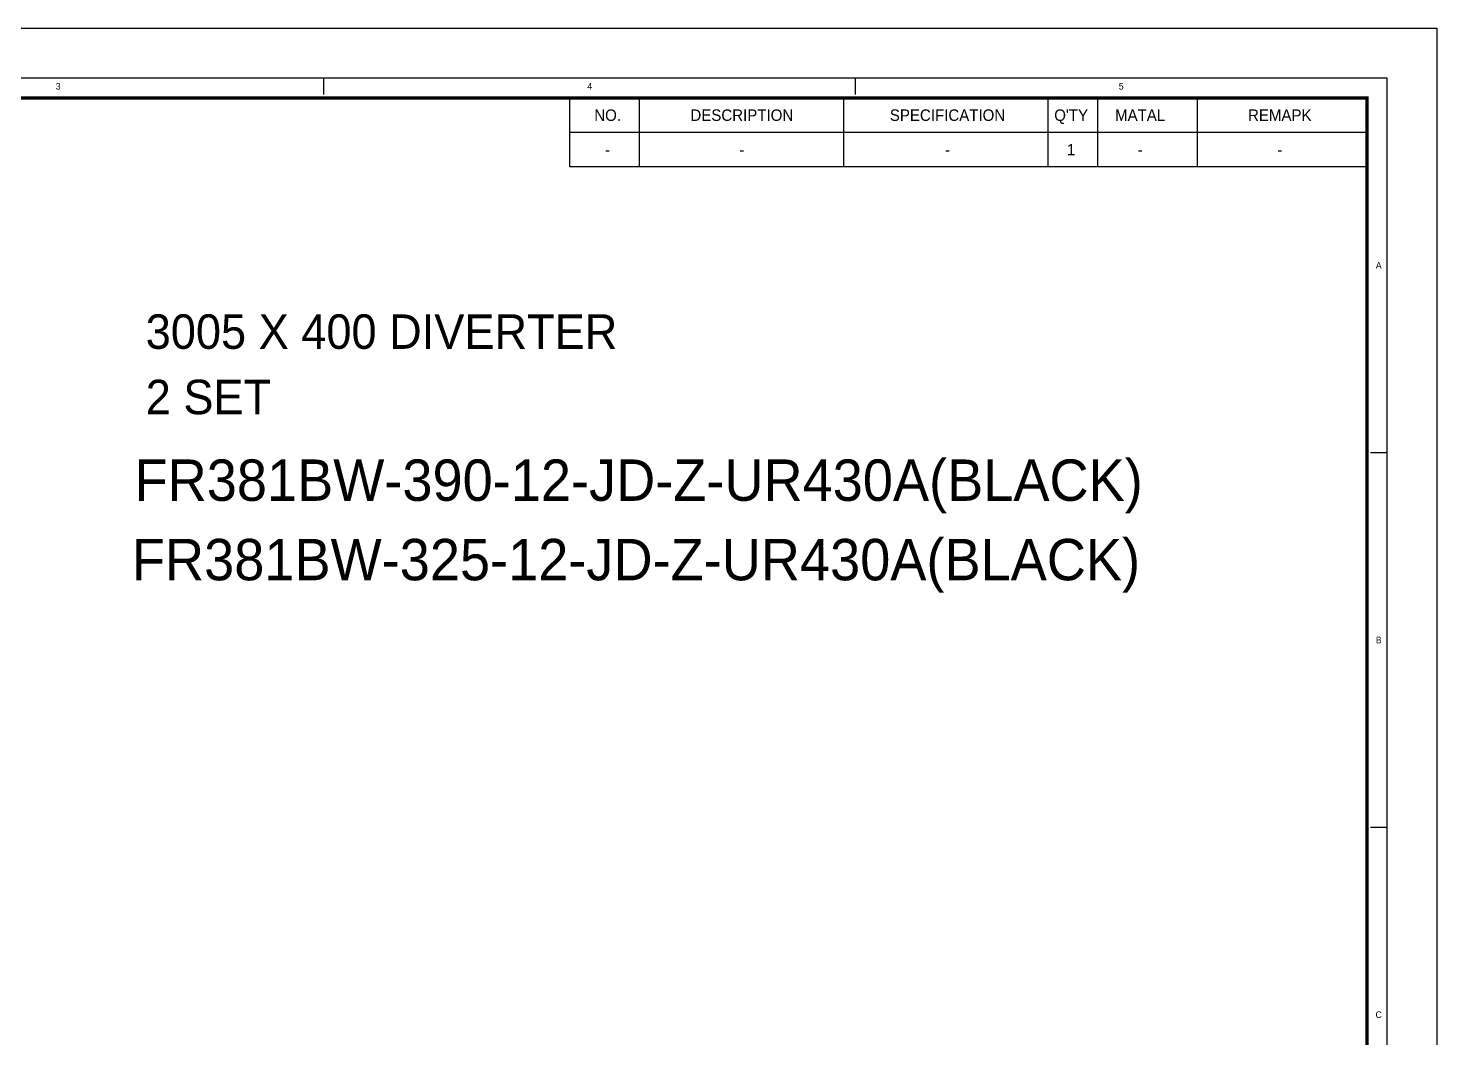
# Model space of a CAD drawing. Header units: inches. Extents: x 0 to 77285, y -118 to 40065.
# Drawn here: x 70030 to 71090, y 28327 to 29087 of the extents above; entities that cross this region are included whole.
import ezdxf
from ezdxf.enums import TextEntityAlignment as Align

# ---------------------------------------------------------------- set-up
doc = ezdxf.new("R2010")
doc.units = ezdxf.units.IN
doc.header["$LTSCALE"] = 5
doc.header["$MEASUREMENT"] = 0
doc.layers.add('44', color=4, linetype='Continuous')
doc.styles.add('SCI', font='')
doc.styles.get('SCI').set_extended_font_data('Gulim')

# ---------------------------------------------------------------- blocks, each defined once
blk = doc.blocks.new('A$Cbc27a0ff')
at = {"color": 2}
for p, q in [((252.5, -10), (252.5, -7.5)), ((332.5, -10), (332.5, -7.5)), ((412.5, -63.9), (410, -63.9)), ((412.5, -120.3), (410, -120.3))]:
    blk.add_line(p, q, dxfattribs=at)
blk.add_lwpolyline([(12.5, -289.5), (12.5, -7.5), (412.5, -7.5), (412.5, -289.5)], close=True, dxfattribs=at)
at = {"color": 40, "const_width": 0.5}
blk.add_lwpolyline([(15.5, -286.5), (15.5, -10.5), (409.5, -10.5), (409.5, -286.5)], close=True, dxfattribs=at)
at = {"layer": 'Defpoints', "color": 1}
blk.add_lwpolyline([(0, -297), (0, 0), (420, 0), (420, -297)], close=True, dxfattribs=at)
at = {"color": 2, "style": 'SCI'}
for s, p in [('3', (212.5, -8.75)), ('4', (292.5, -8.75)), ('5', (372.5, -8.75)), ('A', (411.25, -35.7)), ('B', (411.25, -92.1)), ('C', (411.25, -148.5))]:
    blk.add_text(s, height=1, dxfattribs=at).set_placement(p, align=Align.MIDDLE_CENTER)

msp = doc.modelspace()

# ---------------------------------------------------------------- linework, layer by layer
for p, q in [((70437.22535195, 29008.27312235), (70437.22535195, 29034.23466081)), ((71037.22535195, 29008.27312235), (70437.22535195, 29008.27312235)), ((70437.22535195, 28982.31158389), (70437.22535195, 29008.27312235))]:
    msp.add_line(p, q)
at = {"color": 3}
for p, q in [((70489.72535195, 29008.27312235), (70489.72535195, 29034.23466081)), ((70643.47535195, 29008.27312235), (70643.47535195, 29034.23466081)), ((70797.22535195, 29008.27312235), (70797.22535195, 29034.23466081)), ((70834.72535195, 29008.27312235), (70834.72535195, 29034.23466081)), ((70909.72535195, 29008.27312235), (70909.72535195, 29034.23466081)), ((70489.72535195, 28982.31158389), (70489.72535195, 29008.27312235)), ((70643.47535195, 28982.31158389), (70643.47535195, 29008.27312235)), ((70797.22535195, 28982.31158389), (70797.22535195, 29008.27312235)), ((70834.72535195, 28982.31158389), (70834.72535195, 29008.27312235)), ((70909.72535195, 28982.31158389), (70909.72535195, 29008.27312235))]:
    msp.add_line(p, q, dxfattribs=at)
at = {"layer": '44'}
msp.add_line((71037.22535195, 28982.31158389), (70437.22535195, 28982.31158389), dxfattribs=at)

# ---------------------------------------------------------------- block references
at = {"xscale": 5, "yscale": 5, "zscale": 5}
msp.add_blockref('A$Cbc27a0ff', (68989.72535195, 29086.73466081), dxfattribs=at)

# ---------------------------------------------------------------- texts
at = {"style": 'SCI'}
for s, height, p in [('NO.', 8.653846154, (70465.72825477, 29021.25389158)), ('DESCRIPTION', 8.6538461538, (70566.71388895, 29021.25389158)), ('SPECIFICATION', 8.6538461538, (70721.50419811, 29021.25389158)), ("Q'TY", 8.653846154, (70814.53304426, 29021.25389158)), ('MATAL', 8.653846154, (70866.45612118, 29021.25389158)), ('REMAPK', 8.653846154, (70971.54526025, 29021.25389158)), ('-', 8.65384615, (70465.72825477, 28995.29235312)), ('-', 8.65384615, (70566.71388895, 28995.29235312)), ('-', 8.65384615, (70721.50419811, 28995.29235312)), ('1', 8.65384615, (70814.53304426, 28995.29235312)), ('-', 8.65384615, (70866.45612118, 28995.29235312)), ('-', 8.65384615, (70971.54526025, 28995.29235312))]:
    msp.add_text(s, height=height, dxfattribs=at).set_placement(p, align=Align.MIDDLE_CENTER)
at = {"color": 40, "style": 'SCI'}
for s, height, p in [('3005 X 400 DIVERTER', 25.9615384615, (70118.11859583, 28858.35315435)), ('2 SET', 25.961538462, (70118.11859583, 28809.15418217))]:
    msp.add_text(s, height=height, dxfattribs=at).set_placement(p, align=Align.MIDDLE_LEFT)
at = {"style": 'SCI'}
for s, p in [('FR381BW-390-12-JD-Z-UR430A(BLACK)', (70109.72128975, 28762.13238612)), ('FR381BW-325-12-JD-Z-UR430A(BLACK)', (70107.72798695, 28702.32571782))]:
    msp.add_text(s, height=31.1538461538, dxfattribs=at).set_placement(p, align=Align.TOP_LEFT)

doc.saveas('drawing.dxf')
